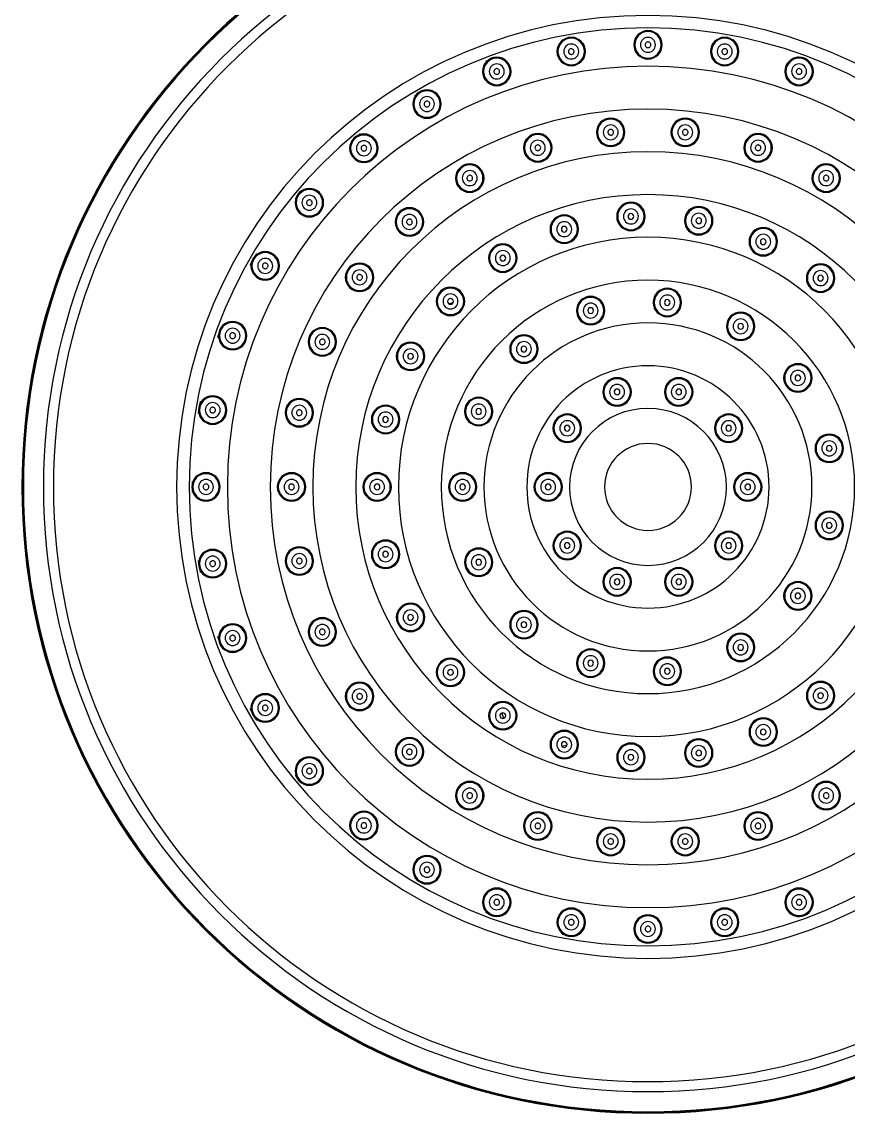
# Model space of a CAD drawing. Header units: millimetres. Extents: x -7413 to 64677, y 6112 to 38711.
# Drawn here: x 16595.8 to 16740.7, y 18079.4 to 18270.7 of the extents above; entities that cross this region are included whole.
import ezdxf

# ---------------------------------------------------------------- set-up
doc = ezdxf.new("R2010")
doc.units = ezdxf.units.MM
doc.header["$LTSCALE"] = 100
doc.layers.add('CO-BATH', color=6, linetype='Continuous')
doc.layers.add('F-HAT', color=251, linetype='Continuous')

# ---------------------------------------------------------------- blocks, each defined once
blk = doc.blocks.new('FFFFFEREREW')
at = {"layer": 'F-HAT'}
for p, q in [((287008.79, 71047.28), (287008.74, 71047.45)), ((287009.97, 71042.88), (287009.91, 71043.09)), ((287017.49, 71034.12), (287017.54, 71033.93)), ((287018.62, 71029.9), (287018.67, 71029.72)), ((287009.21, 71026.77), (287009.43, 71026.71)), ((286996.91, 71024.32), (286996.96, 71024.5)), ((287039.35, 71018.5), (287039.3, 71018.31)), ((287060.08, 71018.32), (287060.27, 71018.27)), ((287062.14, 71017.77), (287062.71, 71017.62)), ((287064.63, 71017.1), (287064.81, 71017.05)), ((287038.18, 71014.14), (287038.13, 71013.96)), ((287069.67, 71006.11), (287069.63, 71005.94)), ((287035.36, 71003.62), (287035.3, 71003.4)), ((287034.43, 71000.16), (287034.37, 70999.92)), ((287072.12, 70995.92), (287072.07, 70995.72)), ((286993.84, 70992.07), (286993.65, 70992.12)), ((286998.19, 70990.9), (286998.01, 70990.95)), ((287009.9, 70987.77), (287009.58, 70987.85)), ((287012.32, 70987.12), (287012.01, 70987.2)), ((287043.53, 70983.93), (287043.83, 70983.85)), ((287045.95, 70983.28), (287046.26, 70983.2)), ((287073.01, 70976.03), (287073.32, 70975.95)), ((287075.57, 70975.35), (287075.88, 70975.26)), ((287086.58, 70972.4), (287086.78, 70972.34)), ((287021.41, 70970.89), (287021.48, 70971.13)), ((287090.97, 70971.22), (287091.14, 70971.17)), ((287020.49, 70967.43), (287020.55, 70967.65)), ((287061.17, 70955.07), (287061.09, 70954.78)), ((286997.31, 70951.38), (286997.08, 70951.15)), ((287060.4, 70952.19), (287060.32, 70951.89)), ((286995.42, 70949.48), (286995.19, 70949.25)), ((287054.05, 70947.8), (287054, 70947.62)), ((287053.54, 70945.89), (287053.28, 70944.94)), ((287052.82, 70943.2), (287052.77, 70943.03)), ((287040.33, 70940.79), (287040.18, 70940.83)), ((287043, 70940.07), (287042.1, 70940.31)), ((287044.96, 70939.55), (287044.76, 70939.6))]:
    blk.add_line(p, q, dxfattribs=at)
for centre, radius in [((287027.92, 70985.52), 109.79), ((287027.92, 70985.52), 109.68), ((287027.92, 70985.52), 109.53), ((287027.92, 70985.52), 106.01), ((287027.92, 70985.52), 104.26), ((287027.92, 70985.52), 82.66), ((287027.92, 70985.52), 80.46), ((287014.47, 71061.85), 2.5), ((287014.47, 71061.85), 2.32), ((287027.92, 71063.02), 2.5), ((287027.92, 71063.02), 2.32), ((287027.92, 71063.02), 1.31), ((287041.38, 71061.85), 2.5), ((287041.38, 71061.85), 2.32), ((287014.47, 71061.85), 1.31), ((287041.38, 71061.85), 1.31), ((287001.42, 71058.35), 2.5), ((287001.42, 71058.35), 2.32), ((287054.43, 71058.35), 2.5), ((287054.43, 71058.35), 2.32), ((287027.92, 70985.52), 73.76), ((287001.42, 71058.35), 1.31), ((287054.43, 71058.35), 1.31), ((287066.67, 71052.64), 2.5), ((287066.67, 71052.64), 2.32), ((287066.67, 71052.64), 1.31), ((287027.92, 70985.52), 66.24), ((287021.39, 71047.68), 2.5), ((287021.39, 71047.68), 2.32), ((287021.39, 71047.68), 1.31), ((287034.46, 71047.68), 2.5), ((287034.46, 71047.68), 2.32), ((287034.46, 71047.68), 1.31), ((287008.61, 71044.97), 2.5), ((287008.61, 71044.97), 2.32), ((287047.24, 71044.97), 2.5), ((287047.24, 71044.97), 2.32), ((287077.74, 71044.89), 2.5), ((287077.74, 71044.89), 2.32), ((287008.61, 71044.97), 1.31), ((287047.24, 71044.97), 1.31), ((287077.74, 71044.89), 1.31), ((287027.92, 70985.52), 58.76), ((286996.67, 71039.65), 2.5), ((286996.67, 71039.65), 2.32), ((286996.67, 71039.65), 1.31), ((287059.17, 71039.65), 2.5), ((287059.17, 71039.65), 2.32), ((287059.17, 71039.65), 1.31), ((287087.29, 71035.34), 2.5), ((287087.29, 71035.34), 2.32), ((287027.92, 70985.52), 51.24), ((287030.91, 71032.93), 2.5), ((287030.91, 71032.93), 2.32), ((287087.29, 71035.34), 1.31), ((287019.02, 71032.18), 2.5), ((287019.02, 71032.18), 2.32), ((287019.02, 71032.18), 1.31), ((287030.91, 71032.93), 1.31), ((287030.91, 71032.93), 0.5), ((287042.6, 71030.7), 2.5), ((287069.74, 71031.97), 2.5), ((287069.74, 71031.97), 2.32), ((287069.74, 71031.97), 1.31), ((287019.02, 71032.18), 0.5), ((287042.6, 71030.7), 2.32), ((287042.6, 71030.7), 1.31), ((287007.7, 71028.5), 2.5), ((287007.7, 71028.5), 2.32), ((287007.7, 71028.5), 1.31), ((287042.6, 71030.7), 0.5), ((287027.92, 70985.52), 43.76), ((287007.7, 71028.5), 0.5), ((287053.37, 71025.63), 2.5), ((287053.37, 71025.63), 2.32), ((287053.37, 71025.63), 1.31), ((287053.37, 71025.63), 0.5), ((287095.04, 71024.27), 2.5), ((287095.04, 71024.27), 2.32), ((287095.04, 71024.27), 1.31), ((286997.65, 71022.12), 2.5), ((286997.65, 71022.12), 2.32), ((287078.49, 71022.26), 2.5), ((287078.49, 71022.26), 2.32), ((287027.92, 70985.52), 36.24), ((286997.65, 71022.12), 1.31), ((286997.65, 71022.12), 0.5), ((287078.49, 71022.26), 1.31), ((287024.53, 71017.85), 2.5), ((287024.53, 71017.85), 2.32), ((287062.55, 71018.04), 2.5), ((287062.55, 71018.04), 2.32), ((287024.53, 71017.85), 1.31), ((287024.53, 71017.85), 0.5), ((287037.97, 71016.43), 2.5), ((287037.97, 71016.43), 2.32), ((287062.55, 71018.04), 1.31), ((287062.55, 71018.04), 0.5), ((287011.67, 71013.67), 2.5), ((287011.67, 71013.67), 2.32), ((287037.97, 71016.43), 1.31), ((287037.97, 71016.43), 0.5), ((287027.92, 70985.52), 28.76), ((287011.67, 71013.67), 1.31), ((287011.67, 71013.67), 0.5), ((287100.75, 71012.03), 2.5), ((287100.75, 71012.03), 2.32), ((287049.67, 71009.68), 2.5), ((287085.02, 71010.95), 2.5), ((287085.02, 71010.95), 2.32), ((287085.02, 71010.95), 1.31), ((287100.75, 71012.03), 1.31), ((287049.67, 71009.68), 2.32), ((287049.67, 71009.68), 1.31), ((287069.55, 71008.41), 2.5), ((287069.55, 71008.41), 2.32), ((287049.67, 71009.68), 0.5), ((287069.55, 71008.41), 1.31), ((287069.55, 71008.41), 0.5), ((287001.63, 71004.63), 2.5), ((287001.63, 71004.63), 2.32), ((287027.92, 70985.52), 21.24), ((287001.63, 71004.63), 1.31), ((287001.63, 71004.63), 0.5), ((287022.52, 71002.17), 2.5), ((287033.33, 71002.17), 2.5), ((287022.52, 71002.17), 2.32), ((287022.52, 71002.17), 1.31), ((287022.52, 71002.17), 0.5), ((287033.33, 71002.17), 2.32), ((287033.33, 71002.17), 1.31), ((287033.33, 71002.17), 0.5), ((287057.61, 70998.74), 2.5), ((287057.61, 70998.74), 2.32), ((287089.06, 70998.52), 2.5), ((287089.06, 70998.52), 2.32), ((287104.25, 70998.98), 2.5), ((287104.25, 70998.98), 2.32), ((287027.92, 70985.52), 13.76), ((287057.61, 70998.74), 1.31), ((287057.61, 70998.74), 0.5), ((287073.93, 70997.34), 2.5), ((287073.93, 70997.34), 2.32), ((287089.06, 70998.52), 1.31), ((287104.25, 70998.98), 1.31), ((287013.77, 70995.81), 2.5), ((287013.77, 70995.81), 2.32), ((287013.77, 70995.81), 1.31), ((287042.08, 70995.81), 2.5), ((287042.08, 70995.81), 2.32), ((287042.08, 70995.81), 1.31), ((287073.93, 70997.34), 1.31), ((287073.93, 70997.34), 0.5), ((287013.77, 70995.81), 0.5), ((287042.08, 70995.81), 0.5), ((286996.13, 70992.28), 2.5), ((286996.13, 70992.28), 2.32), ((286996.13, 70992.28), 1.31), ((287027.92, 70985.52), 7.62), ((286996.13, 70992.28), 0.5), ((287010.42, 70985.52), 2.5), ((287010.42, 70985.52), 2.32), ((287045.42, 70985.52), 2.5), ((287045.42, 70985.52), 2.32), ((287060.42, 70985.52), 2.5), ((287060.42, 70985.52), 2.32), ((287075.42, 70985.52), 2.5), ((287075.42, 70985.52), 2.32), ((287090.42, 70985.52), 2.5), ((287090.42, 70985.52), 2.32), ((287105.42, 70985.52), 2.5), ((287105.42, 70985.52), 2.32), ((287010.42, 70985.52), 1.31), ((287010.42, 70985.52), 0.5), ((287045.42, 70985.52), 1.31), ((287045.42, 70985.52), 0.5), ((287060.42, 70985.52), 1.31), ((287060.42, 70985.52), 0.5), ((287075.42, 70985.52), 1.31), ((287075.42, 70985.52), 0.5), ((287090.42, 70985.52), 1.31), ((287105.42, 70985.52), 1.31), ((286996.13, 70978.77), 2.5), ((286996.13, 70978.77), 2.32), ((286996.13, 70978.77), 1.31), ((286996.13, 70978.77), 0.5), ((287013.77, 70975.24), 2.5), ((287042.08, 70975.24), 2.5), ((287013.77, 70975.24), 2.32), ((287013.77, 70975.24), 1.31), ((287042.08, 70975.24), 2.32), ((287042.08, 70975.24), 1.31), ((287073.93, 70973.71), 2.5), ((287073.93, 70973.71), 2.32), ((287013.77, 70975.24), 0.5), ((287042.08, 70975.24), 0.5), ((287057.61, 70972.31), 2.5), ((287057.61, 70972.31), 2.32), ((287073.93, 70973.71), 1.31), ((287073.93, 70973.71), 0.5), ((287089.06, 70972.53), 2.5), ((287089.06, 70972.53), 2.32), ((287104.25, 70972.07), 2.5), ((287104.25, 70972.07), 2.32), ((287057.61, 70972.31), 1.31), ((287057.61, 70972.31), 0.5), ((287089.06, 70972.53), 1.31), ((287104.25, 70972.07), 1.31), ((287022.52, 70968.88), 2.5), ((287022.52, 70968.88), 2.32), ((287022.52, 70968.88), 1.31), ((287033.33, 70968.88), 2.5), ((287033.33, 70968.88), 2.32), ((287033.33, 70968.88), 1.31), ((287001.63, 70966.42), 2.5), ((287001.63, 70966.42), 2.32), ((287022.52, 70968.88), 0.5), ((287033.33, 70968.88), 0.5), ((287001.63, 70966.42), 1.31), ((287001.63, 70966.42), 0.5), ((287069.55, 70962.64), 2.5), ((287069.55, 70962.64), 2.32), ((287049.67, 70961.37), 2.5), ((287049.67, 70961.37), 2.32), ((287049.67, 70961.37), 1.31), ((287069.55, 70962.64), 1.31), ((287069.55, 70962.64), 0.5), ((287085.02, 70960.1), 2.5), ((287085.02, 70960.1), 2.32), ((287049.67, 70961.37), 0.5), ((287085.02, 70960.1), 1.31), ((287100.75, 70959.02), 2.5), ((287100.75, 70959.02), 2.32), ((287011.67, 70957.38), 2.5), ((287011.67, 70957.38), 2.32), ((287011.67, 70957.38), 1.31), ((287100.75, 70959.02), 1.31), ((287011.67, 70957.38), 0.5), ((287037.97, 70954.62), 2.5), ((287037.97, 70954.62), 2.32), ((287024.53, 70953.2), 2.5), ((287024.53, 70953.2), 2.32), ((287037.97, 70954.62), 1.31), ((287037.97, 70954.62), 0.5), ((287062.55, 70953.01), 2.5), ((287062.55, 70953.01), 2.32), ((287024.53, 70953.2), 1.31), ((287024.53, 70953.2), 0.5), ((287062.55, 70953.01), 1.31), ((287062.55, 70953.01), 0.5), ((286997.65, 70948.93), 2.5), ((286997.65, 70948.93), 2.32), ((287078.49, 70948.79), 2.5), ((287078.49, 70948.79), 2.32), ((286997.65, 70948.93), 1.31), ((286997.65, 70948.93), 0.5), ((287078.49, 70948.79), 1.31), ((287095.04, 70946.77), 2.5), ((287095.04, 70946.77), 2.32), ((287053.37, 70945.42), 2.5), ((287053.37, 70945.42), 2.32), ((287095.04, 70946.77), 1.31), ((287053.37, 70945.42), 1.31), ((287053.37, 70945.42), 0.5), ((287007.7, 70942.55), 2.5), ((287007.7, 70942.55), 2.32), ((287007.7, 70942.55), 1.31), ((287007.7, 70942.55), 0.5), ((287019.02, 70938.87), 2.5), ((287042.6, 70940.35), 2.5), ((287042.6, 70940.35), 2.32), ((287042.6, 70940.35), 1.31), ((287069.74, 70939.08), 2.5), ((287069.74, 70939.08), 2.32), ((287019.02, 70938.87), 2.32), ((287019.02, 70938.87), 1.31), ((287030.91, 70938.12), 2.5), ((287030.91, 70938.12), 2.32), ((287042.6, 70940.35), 0.5), ((287069.74, 70939.08), 1.31), ((287019.02, 70938.87), 0.5), ((287030.91, 70938.12), 1.31), ((287030.91, 70938.12), 0.5), ((287087.29, 70935.71), 2.5), ((287087.29, 70935.71), 2.32), ((287087.29, 70935.71), 1.31), ((286996.67, 70931.4), 2.5), ((286996.67, 70931.4), 2.32), ((287059.17, 70931.4), 2.5), ((287059.17, 70931.4), 2.32), ((286996.67, 70931.4), 1.31), ((287059.17, 70931.4), 1.31), ((287008.61, 70926.08), 2.5), ((287008.61, 70926.08), 2.32), ((287047.24, 70926.08), 2.5), ((287047.24, 70926.08), 2.32), ((287077.74, 70926.16), 2.5), ((287077.74, 70926.16), 2.32), ((287008.61, 70926.08), 1.31), ((287047.24, 70926.08), 1.31), ((287077.74, 70926.16), 1.31), ((287021.39, 70923.37), 2.5), ((287021.39, 70923.37), 2.32), ((287021.39, 70923.37), 1.31), ((287034.46, 70923.37), 2.5), ((287034.46, 70923.37), 2.32), ((287034.46, 70923.37), 1.31), ((287066.67, 70918.41), 2.5), ((287066.67, 70918.41), 2.32), ((287066.67, 70918.41), 1.31), ((287001.42, 70912.7), 2.5), ((287001.42, 70912.7), 2.32), ((287054.43, 70912.7), 2.5), ((287054.43, 70912.7), 2.32), ((287001.42, 70912.7), 1.31), ((287054.43, 70912.7), 1.31), ((287014.47, 70909.2), 2.5), ((287014.47, 70909.2), 2.32), ((287041.38, 70909.2), 2.5), ((287041.38, 70909.2), 2.32), ((287014.47, 70909.2), 1.31), ((287027.92, 70908.02), 2.5), ((287027.92, 70908.02), 2.32), ((287027.92, 70908.02), 1.31), ((287041.38, 70909.2), 1.31)]:
    blk.add_circle(centre, radius, dxfattribs=at)
for start, end in [(99.2885, 100.8386), (89.3339, 90.6675), (79.1634, 80.7128), (109.1607, 109.9989), (69.1328, 70.0011), (59.2134, 59.9967), (49.3837, 50.7727), (39.2291, 40.6172), (29.1326, 30.7882), (19.1607, 19.9989), (9.2885, 10.8386), (359.3202, 0.6803), (349.1634, 350.7128), (340.0011, 340.8412), (329.2134, 330.8695), (319.3837, 320.7727), (309.2291, 310.6172), (300.0033, 300.7882), (289.9989, 290.8692), (250.0011, 250.8412), (259.1634, 260.7128), (279.2885, 280.8386), (269.3339, 270.6675)]:
    blk.add_arc((287027.92, 70985.52), 79.87, start, end, dxfattribs=at)
for points, knots in [([(287014.55, 71061.35), (287014.48, 71061.34), (287014.33, 71061.35), (287014.12, 71061.46), (287013.99, 71061.65), (287013.95, 71061.87), (287014.01, 71062.09), (287014.16, 71062.27), (287014.31, 71062.33), (287014.38, 71062.34)], [0, 0, 0, 0, 0.222133, 0.444289, 0.666476, 0.888675, 1.110862, 1.333019, 1.555152, 1.555152, 1.555152, 1.555152]), ([(287014.38, 71062.34), (287014.45, 71062.35), (287014.61, 71062.34), (287014.81, 71062.23), (287014.94, 71062.05), (287014.98, 71061.82), (287014.92, 71061.6), (287014.77, 71061.43), (287014.63, 71061.37), (287014.55, 71061.35)], [0, 0, 0, 0, 0.222134, 0.444291, 0.666477, 0.888675, 1.110861, 1.333018, 1.555152, 1.555152, 1.555152, 1.555152]), ([(287027.92, 71062.52), (287027.85, 71062.52), (287027.7, 71062.56), (287027.52, 71062.7), (287027.42, 71062.91), (287027.42, 71063.14), (287027.52, 71063.35), (287027.7, 71063.49), (287027.85, 71063.52), (287027.92, 71063.52)], [0, 0, 0, 0, 0.222133, 0.444289, 0.666476, 0.888675, 1.110862, 1.333019, 1.555152, 1.555152, 1.555152, 1.555152]), ([(287027.92, 71063.52), (287028, 71063.52), (287028.15, 71063.49), (287028.33, 71063.35), (287028.43, 71063.14), (287028.43, 71062.91), (287028.33, 71062.7), (287028.15, 71062.56), (287028, 71062.52), (287027.92, 71062.52)], [0, 0, 0, 0, 0.222134, 0.444291, 0.666477, 0.888675, 1.110861, 1.333018, 1.555152, 1.555152, 1.555152, 1.555152]), ([(287041.29, 71061.35), (287041.22, 71061.37), (287041.08, 71061.43), (287040.93, 71061.6), (287040.87, 71061.82), (287040.9, 71062.05), (287041.04, 71062.23), (287041.24, 71062.34), (287041.39, 71062.35), (287041.47, 71062.34)], [0, 0, 0, 0, 0.222133, 0.444289, 0.666476, 0.888675, 1.110862, 1.333019, 1.555152, 1.555152, 1.555152, 1.555152]), ([(287041.47, 71062.34), (287041.54, 71062.33), (287041.68, 71062.27), (287041.83, 71062.09), (287041.9, 71061.87), (287041.86, 71061.65), (287041.72, 71061.46), (287041.52, 71061.35), (287041.37, 71061.34), (287041.29, 71061.35)], [0, 0, 0, 0, 0.222134, 0.444291, 0.666477, 0.888675, 1.110861, 1.333018, 1.555152, 1.555152, 1.555152, 1.555152]), ([(287001.59, 71057.88), (287001.52, 71057.86), (287001.37, 71057.84), (287001.15, 71057.91), (287000.98, 71058.07), (287000.9, 71058.29), (287000.93, 71058.51), (287001.05, 71058.71), (287001.18, 71058.79), (287001.25, 71058.82)], [0, 0, 0, 0, 0.222133, 0.444289, 0.666476, 0.888675, 1.110862, 1.333019, 1.555152, 1.555152, 1.555152, 1.555152]), ([(287001.25, 71058.82), (287001.32, 71058.84), (287001.47, 71058.86), (287001.69, 71058.79), (287001.85, 71058.63), (287001.93, 71058.41), (287001.91, 71058.19), (287001.79, 71057.99), (287001.66, 71057.91), (287001.59, 71057.88)], [0, 0, 0, 0, 0.222134, 0.444291, 0.666477, 0.888675, 1.110861, 1.333018, 1.555152, 1.555152, 1.555152, 1.555152]), ([(287054.26, 71057.88), (287054.19, 71057.91), (287054.06, 71057.99), (287053.94, 71058.19), (287053.92, 71058.41), (287054, 71058.63), (287054.16, 71058.79), (287054.38, 71058.86), (287054.53, 71058.84), (287054.6, 71058.82)], [0, 0, 0, 0, 0.222133, 0.444289, 0.666476, 0.888675, 1.110862, 1.333019, 1.555152, 1.555152, 1.555152, 1.555152]), ([(287054.6, 71058.82), (287054.67, 71058.79), (287054.8, 71058.71), (287054.92, 71058.51), (287054.94, 71058.29), (287054.86, 71058.07), (287054.7, 71057.91), (287054.48, 71057.84), (287054.33, 71057.86), (287054.26, 71057.88)], [0, 0, 0, 0, 0.222134, 0.444291, 0.666477, 0.888675, 1.110861, 1.333018, 1.555152, 1.555152, 1.555152, 1.555152]), ([(287066.42, 71052.21), (287066.36, 71052.25), (287066.25, 71052.35), (287066.16, 71052.56), (287066.18, 71052.79), (287066.29, 71052.99), (287066.48, 71053.12), (287066.71, 71053.16), (287066.86, 71053.11), (287066.92, 71053.07)], [0, 0, 0, 0, 0.222133, 0.444289, 0.666476, 0.888675, 1.110862, 1.333019, 1.555152, 1.555152, 1.555152, 1.555152]), ([(287066.92, 71053.07), (287066.99, 71053.04), (287067.1, 71052.93), (287067.18, 71052.72), (287067.17, 71052.49), (287067.05, 71052.29), (287066.86, 71052.16), (287066.63, 71052.13), (287066.49, 71052.17), (287066.42, 71052.21)], [0, 0, 0, 0, 0.222134, 0.444291, 0.666477, 0.888675, 1.110861, 1.333018, 1.555152, 1.555152, 1.555152, 1.555152]), ([(287021.44, 71047.18), (287021.37, 71047.18), (287021.22, 71047.2), (287021.02, 71047.32), (287020.9, 71047.51), (287020.88, 71047.74), (287020.95, 71047.96), (287021.12, 71048.12), (287021.26, 71048.17), (287021.34, 71048.18)], [0, 0, 0, 0, 0.222339, 0.444684, 0.667036, 0.889392, 1.111744, 1.334089, 1.556428, 1.556428, 1.556428, 1.556428]), ([(287021.34, 71048.18), (287021.41, 71048.19), (287021.56, 71048.17), (287021.76, 71048.04), (287021.88, 71047.85), (287021.9, 71047.62), (287021.83, 71047.4), (287021.66, 71047.24), (287021.52, 71047.19), (287021.44, 71047.18)], [0, 0, 0, 0, 0.222339, 0.444684, 0.667037, 0.889392, 1.111744, 1.334089, 1.556428, 1.556428, 1.556428, 1.556428]), ([(287034.4, 71047.18), (287034.33, 71047.19), (287034.18, 71047.24), (287034.02, 71047.4), (287033.94, 71047.62), (287033.97, 71047.85), (287034.09, 71048.04), (287034.28, 71048.17), (287034.43, 71048.19), (287034.51, 71048.18)], [0, 0, 0, 0, 0.222339, 0.444684, 0.667036, 0.889392, 1.111744, 1.334089, 1.556428, 1.556428, 1.556428, 1.556428]), ([(287034.51, 71048.18), (287034.58, 71048.17), (287034.73, 71048.12), (287034.89, 71047.96), (287034.97, 71047.74), (287034.94, 71047.51), (287034.82, 71047.32), (287034.63, 71047.2), (287034.48, 71047.18), (287034.4, 71047.18)], [0, 0, 0, 0, 0.222339, 0.444684, 0.667037, 0.889392, 1.111744, 1.334089, 1.556428, 1.556428, 1.556428, 1.556428]), ([(287008.76, 71044.49), (287008.69, 71044.47), (287008.54, 71044.45), (287008.33, 71044.53), (287008.17, 71044.7), (287008.09, 71044.92), (287008.13, 71045.15), (287008.25, 71045.34), (287008.38, 71045.42), (287008.46, 71045.44)], [0, 0, 0, 0, 0.222339, 0.444684, 0.667036, 0.889392, 1.111744, 1.334089, 1.556428, 1.556428, 1.556428, 1.556428]), ([(287008.46, 71045.44), (287008.53, 71045.46), (287008.68, 71045.48), (287008.89, 71045.4), (287009.05, 71045.23), (287009.12, 71045.01), (287009.09, 71044.78), (287008.97, 71044.59), (287008.83, 71044.51), (287008.76, 71044.49)], [0, 0, 0, 0, 0.222339, 0.444684, 0.667037, 0.889392, 1.111744, 1.334089, 1.556428, 1.556428, 1.556428, 1.556428]), ([(287047.08, 71044.49), (287047.01, 71044.51), (287046.88, 71044.59), (287046.75, 71044.78), (287046.72, 71045.01), (287046.79, 71045.23), (287046.95, 71045.4), (287047.17, 71045.48), (287047.32, 71045.46), (287047.39, 71045.44)], [0, 0, 0, 0, 0.222339, 0.444684, 0.667036, 0.889392, 1.111744, 1.334089, 1.556428, 1.556428, 1.556428, 1.556428]), ([(287047.39, 71045.44), (287047.46, 71045.42), (287047.59, 71045.34), (287047.72, 71045.15), (287047.75, 71044.92), (287047.68, 71044.7), (287047.52, 71044.53), (287047.31, 71044.45), (287047.15, 71044.47), (287047.08, 71044.49)], [0, 0, 0, 0, 0.222339, 0.444684, 0.667037, 0.889392, 1.111744, 1.334089, 1.556428, 1.556428, 1.556428, 1.556428]), ([(287077.42, 71044.51), (287077.36, 71044.56), (287077.27, 71044.68), (287077.22, 71044.91), (287077.28, 71045.13), (287077.43, 71045.3), (287077.64, 71045.4), (287077.87, 71045.39), (287078, 71045.32), (287078.06, 71045.27)], [0, 0, 0, 0, 0.222133, 0.444289, 0.666476, 0.888675, 1.110862, 1.333019, 1.555152, 1.555152, 1.555152, 1.555152]), ([(287078.06, 71045.27), (287078.12, 71045.23), (287078.21, 71045.1), (287078.25, 71044.88), (287078.2, 71044.66), (287078.05, 71044.48), (287077.84, 71044.39), (287077.61, 71044.39), (287077.47, 71044.46), (287077.42, 71044.51)], [0, 0, 0, 0, 0.222134, 0.444291, 0.666477, 0.888675, 1.110861, 1.333018, 1.555152, 1.555152, 1.555152, 1.555152]), ([(286996.92, 71039.22), (286996.86, 71039.18), (286996.71, 71039.14), (286996.48, 71039.17), (286996.29, 71039.3), (286996.18, 71039.5), (286996.16, 71039.73), (286996.25, 71039.94), (286996.36, 71040.05), (286996.42, 71040.08)], [0, 0, 0, 0, 0.222339, 0.444684, 0.667036, 0.889392, 1.111744, 1.334089, 1.556428, 1.556428, 1.556428, 1.556428]), ([(286996.42, 71040.08), (286996.49, 71040.12), (286996.63, 71040.17), (286996.86, 71040.13), (286997.05, 71040), (286997.17, 71039.8), (286997.18, 71039.57), (286997.1, 71039.36), (286996.99, 71039.26), (286996.92, 71039.22)], [0, 0, 0, 0, 0.222339, 0.444684, 0.667037, 0.889392, 1.111744, 1.334089, 1.556428, 1.556428, 1.556428, 1.556428]), ([(287058.92, 71039.22), (287058.86, 71039.26), (287058.75, 71039.36), (287058.66, 71039.57), (287058.68, 71039.8), (287058.79, 71040), (287058.98, 71040.13), (287059.21, 71040.17), (287059.36, 71040.12), (287059.42, 71040.08)], [0, 0, 0, 0, 0.222339, 0.444684, 0.667036, 0.889392, 1.111744, 1.334089, 1.556428, 1.556428, 1.556428, 1.556428]), ([(287059.42, 71040.08), (287059.49, 71040.05), (287059.6, 71039.94), (287059.68, 71039.73), (287059.67, 71039.5), (287059.55, 71039.3), (287059.36, 71039.17), (287059.13, 71039.14), (287058.99, 71039.18), (287058.92, 71039.22)], [0, 0, 0, 0, 0.222339, 0.444684, 0.667037, 0.889392, 1.111744, 1.334089, 1.556428, 1.556428, 1.556428, 1.556428]), ([(287086.91, 71035.02), (287086.86, 71035.08), (287086.79, 71035.21), (287086.78, 71035.44), (287086.88, 71035.65), (287087.06, 71035.8), (287087.28, 71035.86), (287087.5, 71035.81), (287087.63, 71035.72), (287087.67, 71035.66)], [0, 0, 0, 0, 0.222133, 0.444289, 0.666476, 0.888675, 1.110862, 1.333019, 1.555152, 1.555152, 1.555152, 1.555152]), ([(287087.67, 71035.66), (287087.72, 71035.6), (287087.79, 71035.47), (287087.8, 71035.24), (287087.7, 71035.03), (287087.53, 71034.88), (287087.3, 71034.82), (287087.08, 71034.87), (287086.96, 71034.96), (287086.91, 71035.02)], [0, 0, 0, 0, 0.222134, 0.444291, 0.666477, 0.888675, 1.110861, 1.333018, 1.555152, 1.555152, 1.555152, 1.555152]), ([(287069.41, 71031.6), (287069.35, 71031.65), (287069.27, 71031.78), (287069.23, 71032), (287069.29, 71032.22), (287069.45, 71032.39), (287069.66, 71032.48), (287069.89, 71032.47), (287070.02, 71032.39), (287070.08, 71032.34)], [0, 0, 0, 0, 0.222339, 0.444684, 0.667036, 0.889392, 1.111744, 1.334089, 1.556428, 1.556428, 1.556428, 1.556428]), ([(287070.08, 71032.34), (287070.13, 71032.29), (287070.22, 71032.17), (287070.26, 71031.94), (287070.19, 71031.72), (287070.04, 71031.55), (287069.83, 71031.46), (287069.6, 71031.47), (287069.46, 71031.55), (287069.41, 71031.6)], [0, 0, 0, 0, 0.222339, 0.444684, 0.667037, 0.889392, 1.111744, 1.334089, 1.556428, 1.556428, 1.556428, 1.556428]), ([(287094.61, 71024.02), (287094.57, 71024.09), (287094.52, 71024.24), (287094.56, 71024.46), (287094.69, 71024.65), (287094.89, 71024.77), (287095.12, 71024.78), (287095.33, 71024.7), (287095.43, 71024.59), (287095.47, 71024.52)], [0, 0, 0, 0, 0.222133, 0.444289, 0.666476, 0.888675, 1.110862, 1.333019, 1.555152, 1.555152, 1.555152, 1.555152]), ([(287095.47, 71024.52), (287095.51, 71024.46), (287095.55, 71024.31), (287095.52, 71024.09), (287095.39, 71023.9), (287095.19, 71023.78), (287094.96, 71023.76), (287094.75, 71023.85), (287094.64, 71023.96), (287094.61, 71024.02)], [0, 0, 0, 0, 0.222134, 0.444291, 0.666477, 0.888675, 1.110861, 1.333018, 1.555152, 1.555152, 1.555152, 1.555152]), ([(287078.08, 71021.97), (287078.04, 71022.03), (287077.98, 71022.17), (287077.99, 71022.4), (287078.1, 71022.6), (287078.28, 71022.74), (287078.51, 71022.78), (287078.73, 71022.72), (287078.85, 71022.61), (287078.89, 71022.55)], [0, 0, 0, 0, 0.222339, 0.444684, 0.667036, 0.889392, 1.111744, 1.334089, 1.556428, 1.556428, 1.556428, 1.556428]), ([(287078.89, 71022.55), (287078.93, 71022.49), (287078.99, 71022.35), (287078.98, 71022.12), (287078.88, 71021.92), (287078.69, 71021.79), (287078.46, 71021.74), (287078.24, 71021.81), (287078.13, 71021.91), (287078.08, 71021.97)], [0, 0, 0, 0, 0.222339, 0.444684, 0.667037, 0.889392, 1.111744, 1.334089, 1.556428, 1.556428, 1.556428, 1.556428]), ([(287100.28, 71011.86), (287100.25, 71011.93), (287100.23, 71012.08), (287100.31, 71012.3), (287100.47, 71012.46), (287100.68, 71012.54), (287100.91, 71012.52), (287101.11, 71012.4), (287101.19, 71012.27), (287101.22, 71012.2)], [0, 0, 0, 0, 0.222133, 0.444289, 0.666476, 0.888675, 1.110862, 1.333019, 1.555152, 1.555152, 1.555152, 1.555152]), ([(287101.22, 71012.2), (287101.24, 71012.13), (287101.26, 71011.98), (287101.19, 71011.76), (287101.03, 71011.6), (287100.81, 71011.52), (287100.58, 71011.54), (287100.39, 71011.66), (287100.3, 71011.79), (287100.28, 71011.86)], [0, 0, 0, 0, 0.222134, 0.444291, 0.666477, 0.888675, 1.110861, 1.333018, 1.555152, 1.555152, 1.555152, 1.555152]), ([(287084.56, 71010.74), (287084.53, 71010.81), (287084.5, 71010.96), (287084.56, 71011.18), (287084.71, 71011.36), (287084.92, 71011.45), (287085.15, 71011.45), (287085.35, 71011.34), (287085.45, 71011.22), (287085.48, 71011.15)], [0, 0, 0, 0, 0.222339, 0.444684, 0.667036, 0.889392, 1.111744, 1.334089, 1.556428, 1.556428, 1.556428, 1.556428]), ([(287085.48, 71011.15), (287085.51, 71011.08), (287085.54, 71010.93), (287085.48, 71010.71), (287085.33, 71010.53), (287085.12, 71010.44), (287084.89, 71010.45), (287084.69, 71010.55), (287084.59, 71010.67), (287084.56, 71010.74)], [0, 0, 0, 0, 0.222339, 0.444684, 0.667037, 0.889392, 1.111744, 1.334089, 1.556428, 1.556428, 1.556428, 1.556428]), ([(287088.57, 70998.42), (287088.55, 70998.49), (287088.55, 70998.64), (287088.66, 70998.85), (287088.84, 70998.99), (287089.06, 70999.04), (287089.29, 70998.98), (287089.47, 70998.84), (287089.53, 70998.7), (287089.55, 70998.62)], [0, 0, 0, 0, 0.222339, 0.444684, 0.667036, 0.889392, 1.111744, 1.334089, 1.556428, 1.556428, 1.556428, 1.556428]), ([(287103.75, 70998.9), (287103.74, 70998.97), (287103.75, 70999.12), (287103.86, 70999.32), (287104.04, 70999.46), (287104.27, 70999.5), (287104.49, 70999.44), (287104.66, 70999.28), (287104.72, 70999.14), (287104.74, 70999.07)], [0, 0, 0, 0, 0.222133, 0.444289, 0.666476, 0.888675, 1.110862, 1.333019, 1.555152, 1.555152, 1.555152, 1.555152]), ([(287104.74, 70999.07), (287104.75, 70999), (287104.74, 70998.84), (287104.63, 70998.64), (287104.45, 70998.51), (287104.22, 70998.47), (287104, 70998.53), (287103.83, 70998.68), (287103.77, 70998.82), (287103.75, 70998.9)], [0, 0, 0, 0, 0.222134, 0.444291, 0.666477, 0.888675, 1.110861, 1.333018, 1.555152, 1.555152, 1.555152, 1.555152]), ([(287089.55, 70998.62), (287089.56, 70998.55), (287089.56, 70998.4), (287089.46, 70998.19), (287089.27, 70998.05), (287089.05, 70998), (287088.83, 70998.06), (287088.65, 70998.2), (287088.58, 70998.34), (287088.57, 70998.42)], [0, 0, 0, 0, 0.222339, 0.444684, 0.667037, 0.889392, 1.111744, 1.334089, 1.556428, 1.556428, 1.556428, 1.556428]), ([(287089.92, 70985.52), (287089.92, 70985.6), (287089.96, 70985.75), (287090.1, 70985.93), (287090.31, 70986.03), (287090.54, 70986.03), (287090.74, 70985.93), (287090.89, 70985.75), (287090.92, 70985.6), (287090.92, 70985.52)], [0, 0, 0, 0, 0.222339, 0.444684, 0.667036, 0.889392, 1.111744, 1.334089, 1.556428, 1.556428, 1.556428, 1.556428]), ([(287090.92, 70985.52), (287090.92, 70985.45), (287090.89, 70985.3), (287090.74, 70985.12), (287090.54, 70985.02), (287090.31, 70985.02), (287090.1, 70985.12), (287089.96, 70985.3), (287089.92, 70985.45), (287089.92, 70985.52)], [0, 0, 0, 0, 0.222339, 0.444684, 0.667037, 0.889392, 1.111744, 1.334089, 1.556428, 1.556428, 1.556428, 1.556428]), ([(287104.92, 70985.52), (287104.92, 70985.6), (287104.96, 70985.75), (287105.1, 70985.93), (287105.31, 70986.03), (287105.54, 70986.03), (287105.74, 70985.93), (287105.89, 70985.75), (287105.92, 70985.6), (287105.92, 70985.52)], [0, 0, 0, 0, 0.222133, 0.444289, 0.666476, 0.888675, 1.110862, 1.333019, 1.555152, 1.555152, 1.555152, 1.555152]), ([(287105.92, 70985.52), (287105.92, 70985.45), (287105.89, 70985.3), (287105.74, 70985.12), (287105.54, 70985.02), (287105.31, 70985.02), (287105.1, 70985.12), (287104.96, 70985.3), (287104.92, 70985.45), (287104.92, 70985.52)], [0, 0, 0, 0, 0.222134, 0.444291, 0.666477, 0.888675, 1.110861, 1.333018, 1.555152, 1.555152, 1.555152, 1.555152]), ([(287089.55, 70972.43), (287089.53, 70972.35), (287089.47, 70972.21), (287089.29, 70972.07), (287089.06, 70972.01), (287088.84, 70972.06), (287088.66, 70972.2), (287088.55, 70972.41), (287088.55, 70972.56), (287088.57, 70972.63)], [0, 0, 0, 0, 0.222339, 0.444684, 0.667037, 0.889392, 1.111744, 1.334089, 1.556428, 1.556428, 1.556428, 1.556428]), ([(287088.57, 70972.63), (287088.58, 70972.71), (287088.65, 70972.85), (287088.83, 70972.99), (287089.05, 70973.05), (287089.27, 70973), (287089.46, 70972.86), (287089.56, 70972.65), (287089.56, 70972.5), (287089.55, 70972.43)], [0, 0, 0, 0, 0.222339, 0.444684, 0.667036, 0.889392, 1.111744, 1.334089, 1.556428, 1.556428, 1.556428, 1.556428]), ([(287103.75, 70972.15), (287103.77, 70972.23), (287103.83, 70972.37), (287104, 70972.52), (287104.22, 70972.58), (287104.45, 70972.54), (287104.63, 70972.41), (287104.74, 70972.21), (287104.75, 70972.05), (287104.74, 70971.98)], [0, 0, 0, 0, 0.222133, 0.444289, 0.666476, 0.888675, 1.110862, 1.333019, 1.555152, 1.555152, 1.555152, 1.555152]), ([(287104.74, 70971.98), (287104.72, 70971.91), (287104.66, 70971.77), (287104.49, 70971.61), (287104.27, 70971.55), (287104.04, 70971.59), (287103.86, 70971.73), (287103.75, 70971.93), (287103.74, 70972.08), (287103.75, 70972.15)], [0, 0, 0, 0, 0.222134, 0.444291, 0.666477, 0.888675, 1.110861, 1.333018, 1.555152, 1.555152, 1.555152, 1.555152]), ([(287084.56, 70960.31), (287084.59, 70960.37), (287084.69, 70960.5), (287084.89, 70960.6), (287085.12, 70960.61), (287085.33, 70960.52), (287085.48, 70960.34), (287085.54, 70960.12), (287085.51, 70959.97), (287085.48, 70959.9)], [0, 0, 0, 0, 0.222339, 0.444684, 0.667036, 0.889392, 1.111744, 1.334089, 1.556428, 1.556428, 1.556428, 1.556428]), ([(287085.48, 70959.9), (287085.45, 70959.83), (287085.35, 70959.71), (287085.15, 70959.6), (287084.92, 70959.6), (287084.71, 70959.69), (287084.56, 70959.87), (287084.5, 70960.09), (287084.53, 70960.24), (287084.56, 70960.31)], [0, 0, 0, 0, 0.222339, 0.444684, 0.667037, 0.889392, 1.111744, 1.334089, 1.556428, 1.556428, 1.556428, 1.556428]), ([(287101.22, 70958.85), (287101.19, 70958.78), (287101.11, 70958.65), (287100.91, 70958.53), (287100.68, 70958.51), (287100.47, 70958.58), (287100.31, 70958.75), (287100.23, 70958.97), (287100.25, 70959.12), (287100.28, 70959.19)], [0, 0, 0, 0, 0.222134, 0.444291, 0.666477, 0.888675, 1.110861, 1.333018, 1.555152, 1.555152, 1.555152, 1.555152]), ([(287100.28, 70959.19), (287100.3, 70959.26), (287100.39, 70959.39), (287100.58, 70959.51), (287100.81, 70959.53), (287101.03, 70959.45), (287101.19, 70959.29), (287101.26, 70959.07), (287101.24, 70958.92), (287101.22, 70958.85)], [0, 0, 0, 0, 0.222133, 0.444289, 0.666476, 0.888675, 1.110862, 1.333019, 1.555152, 1.555152, 1.555152, 1.555152]), ([(287078.89, 70948.49), (287078.85, 70948.43), (287078.73, 70948.33), (287078.51, 70948.27), (287078.28, 70948.31), (287078.1, 70948.45), (287077.99, 70948.65), (287077.98, 70948.88), (287078.04, 70949.02), (287078.08, 70949.08)], [0, 0, 0, 0, 0.222339, 0.444684, 0.667037, 0.889392, 1.111744, 1.334089, 1.556428, 1.556428, 1.556428, 1.556428]), ([(287078.08, 70949.08), (287078.13, 70949.14), (287078.24, 70949.24), (287078.46, 70949.3), (287078.69, 70949.26), (287078.88, 70949.13), (287078.98, 70948.93), (287078.99, 70948.7), (287078.93, 70948.55), (287078.89, 70948.49)], [0, 0, 0, 0, 0.222339, 0.444684, 0.667036, 0.889392, 1.111744, 1.334089, 1.556428, 1.556428, 1.556428, 1.556428]), ([(287094.61, 70947.02), (287094.64, 70947.09), (287094.75, 70947.2), (287094.96, 70947.29), (287095.19, 70947.27), (287095.39, 70947.15), (287095.52, 70946.96), (287095.55, 70946.74), (287095.51, 70946.59), (287095.47, 70946.53)], [0, 0, 0, 0, 0.222133, 0.444289, 0.666476, 0.888675, 1.110862, 1.333019, 1.555152, 1.555152, 1.555152, 1.555152]), ([(287095.47, 70946.53), (287095.43, 70946.46), (287095.33, 70946.35), (287095.12, 70946.26), (287094.89, 70946.28), (287094.69, 70946.4), (287094.56, 70946.59), (287094.52, 70946.81), (287094.57, 70946.96), (287094.61, 70947.02)], [0, 0, 0, 0, 0.222134, 0.444291, 0.666477, 0.888675, 1.110861, 1.333018, 1.555152, 1.555152, 1.555152, 1.555152]), ([(287070.08, 70938.71), (287070.02, 70938.66), (287069.89, 70938.58), (287069.66, 70938.57), (287069.45, 70938.66), (287069.29, 70938.83), (287069.23, 70939.05), (287069.27, 70939.27), (287069.35, 70939.4), (287069.41, 70939.45)], [0, 0, 0, 0, 0.222339, 0.444684, 0.667037, 0.889392, 1.111744, 1.334089, 1.556428, 1.556428, 1.556428, 1.556428]), ([(287069.41, 70939.45), (287069.46, 70939.5), (287069.6, 70939.57), (287069.83, 70939.59), (287070.04, 70939.5), (287070.19, 70939.33), (287070.26, 70939.11), (287070.22, 70938.88), (287070.13, 70938.76), (287070.08, 70938.71)], [0, 0, 0, 0, 0.222339, 0.444684, 0.667036, 0.889392, 1.111744, 1.334089, 1.556428, 1.556428, 1.556428, 1.556428]), ([(287087.67, 70935.39), (287087.63, 70935.33), (287087.5, 70935.24), (287087.28, 70935.19), (287087.06, 70935.25), (287086.88, 70935.4), (287086.78, 70935.61), (287086.79, 70935.84), (287086.86, 70935.97), (287086.91, 70936.03)], [0, 0, 0, 0, 0.222134, 0.444291, 0.666477, 0.888675, 1.110861, 1.333018, 1.555152, 1.555152, 1.555152, 1.555152]), ([(287086.91, 70936.03), (287086.96, 70936.09), (287087.08, 70936.18), (287087.3, 70936.23), (287087.53, 70936.17), (287087.7, 70936.02), (287087.8, 70935.81), (287087.79, 70935.58), (287087.72, 70935.44), (287087.67, 70935.39)], [0, 0, 0, 0, 0.222133, 0.444289, 0.666476, 0.888675, 1.110862, 1.333019, 1.555152, 1.555152, 1.555152, 1.555152]), ([(286996.42, 70930.97), (286996.36, 70931), (286996.25, 70931.11), (286996.16, 70931.32), (286996.18, 70931.55), (286996.29, 70931.75), (286996.48, 70931.88), (286996.71, 70931.91), (286996.86, 70931.87), (286996.92, 70931.83)], [0, 0, 0, 0, 0.222339, 0.444684, 0.667037, 0.889392, 1.111744, 1.334089, 1.556428, 1.556428, 1.556428, 1.556428]), ([(286996.92, 70931.83), (286996.99, 70931.79), (286997.1, 70931.69), (286997.18, 70931.48), (286997.17, 70931.25), (286997.05, 70931.05), (286996.86, 70930.92), (286996.63, 70930.88), (286996.49, 70930.93), (286996.42, 70930.97)], [0, 0, 0, 0, 0.222339, 0.444684, 0.667036, 0.889392, 1.111744, 1.334089, 1.556428, 1.556428, 1.556428, 1.556428]), ([(287059.42, 70930.97), (287059.36, 70930.93), (287059.21, 70930.88), (287058.98, 70930.92), (287058.79, 70931.05), (287058.68, 70931.25), (287058.66, 70931.48), (287058.75, 70931.69), (287058.86, 70931.79), (287058.92, 70931.83)], [0, 0, 0, 0, 0.222339, 0.444684, 0.667037, 0.889392, 1.111744, 1.334089, 1.556428, 1.556428, 1.556428, 1.556428]), ([(287058.92, 70931.83), (287058.99, 70931.87), (287059.13, 70931.91), (287059.36, 70931.88), (287059.55, 70931.75), (287059.67, 70931.55), (287059.68, 70931.32), (287059.6, 70931.11), (287059.49, 70931), (287059.42, 70930.97)], [0, 0, 0, 0, 0.222339, 0.444684, 0.667036, 0.889392, 1.111744, 1.334089, 1.556428, 1.556428, 1.556428, 1.556428]), ([(287008.46, 70925.61), (287008.38, 70925.63), (287008.25, 70925.71), (287008.13, 70925.9), (287008.09, 70926.13), (287008.17, 70926.35), (287008.33, 70926.52), (287008.54, 70926.6), (287008.69, 70926.58), (287008.76, 70926.56)], [0, 0, 0, 0, 0.222339, 0.444684, 0.667037, 0.889392, 1.111744, 1.334089, 1.556428, 1.556428, 1.556428, 1.556428]), ([(287008.76, 70926.56), (287008.83, 70926.54), (287008.97, 70926.46), (287009.09, 70926.27), (287009.12, 70926.04), (287009.05, 70925.82), (287008.89, 70925.65), (287008.68, 70925.57), (287008.53, 70925.59), (287008.46, 70925.61)], [0, 0, 0, 0, 0.222339, 0.444684, 0.667036, 0.889392, 1.111744, 1.334089, 1.556428, 1.556428, 1.556428, 1.556428]), ([(287047.39, 70925.61), (287047.32, 70925.59), (287047.17, 70925.57), (287046.95, 70925.65), (287046.79, 70925.82), (287046.72, 70926.04), (287046.75, 70926.27), (287046.88, 70926.46), (287047.01, 70926.54), (287047.08, 70926.56)], [0, 0, 0, 0, 0.222339, 0.444684, 0.667037, 0.889392, 1.111744, 1.334089, 1.556428, 1.556428, 1.556428, 1.556428]), ([(287047.08, 70926.56), (287047.15, 70926.58), (287047.31, 70926.6), (287047.52, 70926.52), (287047.68, 70926.35), (287047.75, 70926.13), (287047.72, 70925.9), (287047.59, 70925.71), (287047.46, 70925.63), (287047.39, 70925.61)], [0, 0, 0, 0, 0.222339, 0.444684, 0.667036, 0.889392, 1.111744, 1.334089, 1.556428, 1.556428, 1.556428, 1.556428]), ([(287078.06, 70925.77), (287078, 70925.73), (287077.87, 70925.66), (287077.64, 70925.65), (287077.43, 70925.75), (287077.28, 70925.92), (287077.22, 70926.14), (287077.27, 70926.37), (287077.36, 70926.49), (287077.42, 70926.54)], [0, 0, 0, 0, 0.222134, 0.444291, 0.666477, 0.888675, 1.110861, 1.333018, 1.555152, 1.555152, 1.555152, 1.555152]), ([(287077.42, 70926.54), (287077.47, 70926.59), (287077.61, 70926.66), (287077.84, 70926.66), (287078.05, 70926.57), (287078.2, 70926.39), (287078.25, 70926.17), (287078.21, 70925.94), (287078.12, 70925.82), (287078.06, 70925.77)], [0, 0, 0, 0, 0.222133, 0.444289, 0.666476, 0.888675, 1.110862, 1.333019, 1.555152, 1.555152, 1.555152, 1.555152]), ([(287021.34, 70922.87), (287021.26, 70922.88), (287021.12, 70922.93), (287020.95, 70923.09), (287020.88, 70923.31), (287020.9, 70923.53), (287021.02, 70923.73), (287021.22, 70923.85), (287021.37, 70923.87), (287021.44, 70923.86)], [0, 0, 0, 0, 0.222339, 0.444684, 0.667037, 0.889392, 1.111744, 1.334089, 1.556428, 1.556428, 1.556428, 1.556428]), ([(287021.44, 70923.86), (287021.52, 70923.86), (287021.66, 70923.81), (287021.83, 70923.65), (287021.9, 70923.43), (287021.88, 70923.2), (287021.76, 70923), (287021.56, 70922.88), (287021.41, 70922.86), (287021.34, 70922.87)], [0, 0, 0, 0, 0.222339, 0.444684, 0.667036, 0.889392, 1.111744, 1.334089, 1.556428, 1.556428, 1.556428, 1.556428]), ([(287034.51, 70922.87), (287034.43, 70922.86), (287034.28, 70922.88), (287034.09, 70923), (287033.97, 70923.2), (287033.94, 70923.43), (287034.02, 70923.65), (287034.18, 70923.81), (287034.33, 70923.86), (287034.4, 70923.86)], [0, 0, 0, 0, 0.222339, 0.444684, 0.667037, 0.889392, 1.111744, 1.334089, 1.556428, 1.556428, 1.556428, 1.556428]), ([(287034.4, 70923.86), (287034.48, 70923.87), (287034.63, 70923.85), (287034.82, 70923.73), (287034.94, 70923.53), (287034.97, 70923.31), (287034.89, 70923.09), (287034.73, 70922.93), (287034.58, 70922.88), (287034.51, 70922.87)], [0, 0, 0, 0, 0.222339, 0.444684, 0.667036, 0.889392, 1.111744, 1.334089, 1.556428, 1.556428, 1.556428, 1.556428]), ([(287066.92, 70917.98), (287066.86, 70917.94), (287066.71, 70917.89), (287066.48, 70917.93), (287066.29, 70918.06), (287066.18, 70918.26), (287066.16, 70918.49), (287066.25, 70918.7), (287066.36, 70918.8), (287066.42, 70918.84)], [0, 0, 0, 0, 0.222134, 0.444291, 0.666477, 0.888675, 1.110861, 1.333018, 1.555152, 1.555152, 1.555152, 1.555152]), ([(287066.42, 70918.84), (287066.49, 70918.88), (287066.63, 70918.92), (287066.86, 70918.89), (287067.05, 70918.76), (287067.17, 70918.56), (287067.18, 70918.33), (287067.1, 70918.12), (287066.99, 70918.01), (287066.92, 70917.98)], [0, 0, 0, 0, 0.222133, 0.444289, 0.666476, 0.888675, 1.110862, 1.333019, 1.555152, 1.555152, 1.555152, 1.555152]), ([(287001.25, 70912.23), (287001.18, 70912.26), (287001.05, 70912.34), (287000.93, 70912.53), (287000.9, 70912.76), (287000.98, 70912.98), (287001.15, 70913.14), (287001.37, 70913.21), (287001.52, 70913.19), (287001.59, 70913.17)], [0, 0, 0, 0, 0.222134, 0.444291, 0.666477, 0.888675, 1.110861, 1.333018, 1.555152, 1.555152, 1.555152, 1.555152]), ([(287001.59, 70913.17), (287001.66, 70913.14), (287001.79, 70913.06), (287001.91, 70912.86), (287001.93, 70912.64), (287001.85, 70912.42), (287001.69, 70912.26), (287001.47, 70912.19), (287001.32, 70912.2), (287001.25, 70912.23)], [0, 0, 0, 0, 0.222133, 0.444289, 0.666476, 0.888675, 1.110862, 1.333019, 1.555152, 1.555152, 1.555152, 1.555152]), ([(287054.6, 70912.23), (287054.53, 70912.2), (287054.38, 70912.19), (287054.16, 70912.26), (287054, 70912.42), (287053.92, 70912.64), (287053.94, 70912.86), (287054.06, 70913.06), (287054.19, 70913.14), (287054.26, 70913.17)], [0, 0, 0, 0, 0.222134, 0.444291, 0.666477, 0.888675, 1.110861, 1.333018, 1.555152, 1.555152, 1.555152, 1.555152]), ([(287054.26, 70913.17), (287054.33, 70913.19), (287054.48, 70913.21), (287054.7, 70913.14), (287054.86, 70912.98), (287054.94, 70912.76), (287054.92, 70912.53), (287054.8, 70912.34), (287054.67, 70912.26), (287054.6, 70912.23)], [0, 0, 0, 0, 0.222133, 0.444289, 0.666476, 0.888675, 1.110862, 1.333019, 1.555152, 1.555152, 1.555152, 1.555152]), ([(287014.38, 70908.71), (287014.31, 70908.72), (287014.16, 70908.78), (287014.01, 70908.96), (287013.95, 70909.18), (287013.99, 70909.4), (287014.12, 70909.59), (287014.33, 70909.7), (287014.48, 70909.71), (287014.55, 70909.69)], [0, 0, 0, 0, 0.222134, 0.444291, 0.666477, 0.888675, 1.110861, 1.333018, 1.555152, 1.555152, 1.555152, 1.555152]), ([(287014.55, 70909.69), (287014.63, 70909.68), (287014.77, 70909.62), (287014.92, 70909.45), (287014.98, 70909.23), (287014.94, 70909), (287014.81, 70908.82), (287014.61, 70908.71), (287014.45, 70908.7), (287014.38, 70908.71)], [0, 0, 0, 0, 0.222133, 0.444289, 0.666476, 0.888675, 1.110862, 1.333019, 1.555152, 1.555152, 1.555152, 1.555152]), ([(287041.47, 70908.71), (287041.39, 70908.7), (287041.24, 70908.71), (287041.04, 70908.82), (287040.9, 70909), (287040.87, 70909.23), (287040.93, 70909.45), (287041.08, 70909.62), (287041.22, 70909.68), (287041.29, 70909.69)], [0, 0, 0, 0, 0.222134, 0.444291, 0.666477, 0.888675, 1.110861, 1.333018, 1.555152, 1.555152, 1.555152, 1.555152]), ([(287041.29, 70909.69), (287041.37, 70909.71), (287041.52, 70909.7), (287041.72, 70909.59), (287041.86, 70909.4), (287041.9, 70909.18), (287041.83, 70908.96), (287041.68, 70908.78), (287041.54, 70908.72), (287041.47, 70908.71)], [0, 0, 0, 0, 0.222133, 0.444289, 0.666476, 0.888675, 1.110862, 1.333019, 1.555152, 1.555152, 1.555152, 1.555152]), ([(287027.92, 70907.53), (287027.85, 70907.53), (287027.7, 70907.56), (287027.52, 70907.7), (287027.42, 70907.91), (287027.42, 70908.14), (287027.52, 70908.35), (287027.7, 70908.49), (287027.85, 70908.52), (287027.92, 70908.52)], [0, 0, 0, 0, 0.222134, 0.444291, 0.666477, 0.888675, 1.110861, 1.333018, 1.555152, 1.555152, 1.555152, 1.555152]), ([(287027.92, 70908.52), (287028, 70908.52), (287028.15, 70908.49), (287028.33, 70908.35), (287028.43, 70908.14), (287028.43, 70907.91), (287028.33, 70907.7), (287028.15, 70907.56), (287028, 70907.53), (287027.92, 70907.53)], [0, 0, 0, 0, 0.222133, 0.444289, 0.666476, 0.888675, 1.110862, 1.333019, 1.555152, 1.555152, 1.555152, 1.555152])]:
    blk.add_open_spline(points, degree=3, knots=knots, dxfattribs=at)

msp = doc.modelspace()

# ---------------------------------------------------------------- block references
at = {"layer": 'CO-BATH', "xscale": -1, "rotation": 359.9999999999999}
msp.add_blockref('FFFFFEREREW', (303733.56, -52796.31), dxfattribs=at)

doc.saveas('drawing.dxf')
